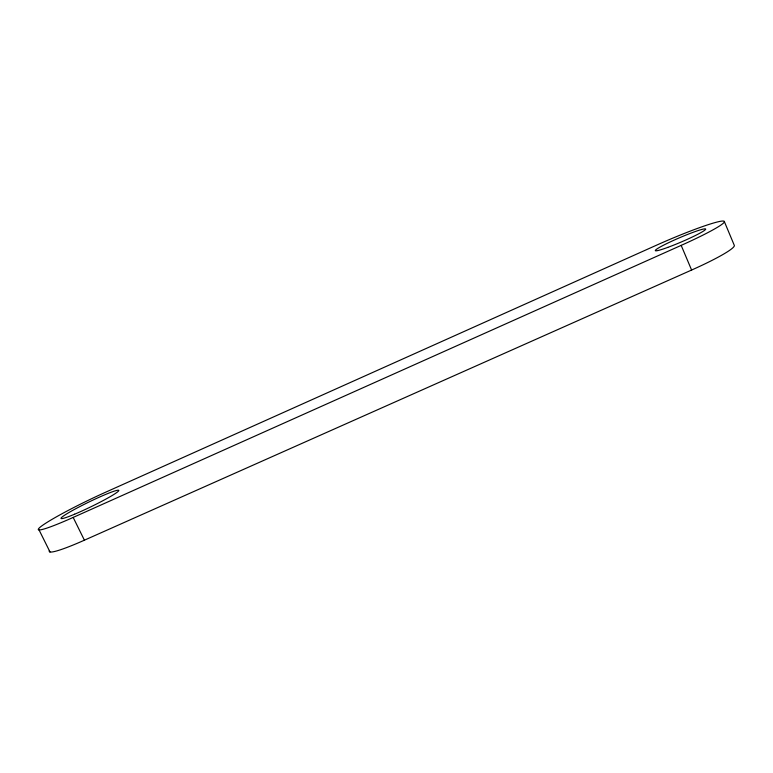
<?xml version="1.0" encoding="UTF-8"?>
<svg xmlns="http://www.w3.org/2000/svg" width="773" height="773" viewBox="0 0 773 773"><rect width="100%" height="100%" fill="white"/><g stroke="black" fill="none" stroke-linecap="round" stroke-linejoin="round"><path stroke-width="1.16" d="M73.174 517.427L681.177 245.379A59.994 5.034 -23.2 0 0 723.006 221.03A59.994 5.034 -23.2 0 0 656.721 245.099L105.35 492.343A56.758 4.561 -25.9 0 0 40.959 526.519A56.758 4.561 -25.9 0 0 73.174 517.427L84.402 540.192L691.603 270.048A59.859 6.261 -22.9 0 0 734.35 245.505L724.369 221.609M39.017 529.853L50.003 551.951M681.177 245.379L691.603 270.048M84.402 540.192A56.632 5.672 -26.2 0 1 49.501 550.521M74.604 514.209A32.137 2.58 -25.9 0 0 118.781 490.633A32.137 2.58 -25.9 0 0 76.179 508.499A32.137 2.58 -25.9 0 0 74.604 514.209M667.727 247.408A27.413 2.29 -23.2 0 0 705.691 229.166A27.413 2.29 -23.2 0 0 668.007 242.983A27.413 2.29 -23.2 0 0 667.727 247.408"/></g></svg>
